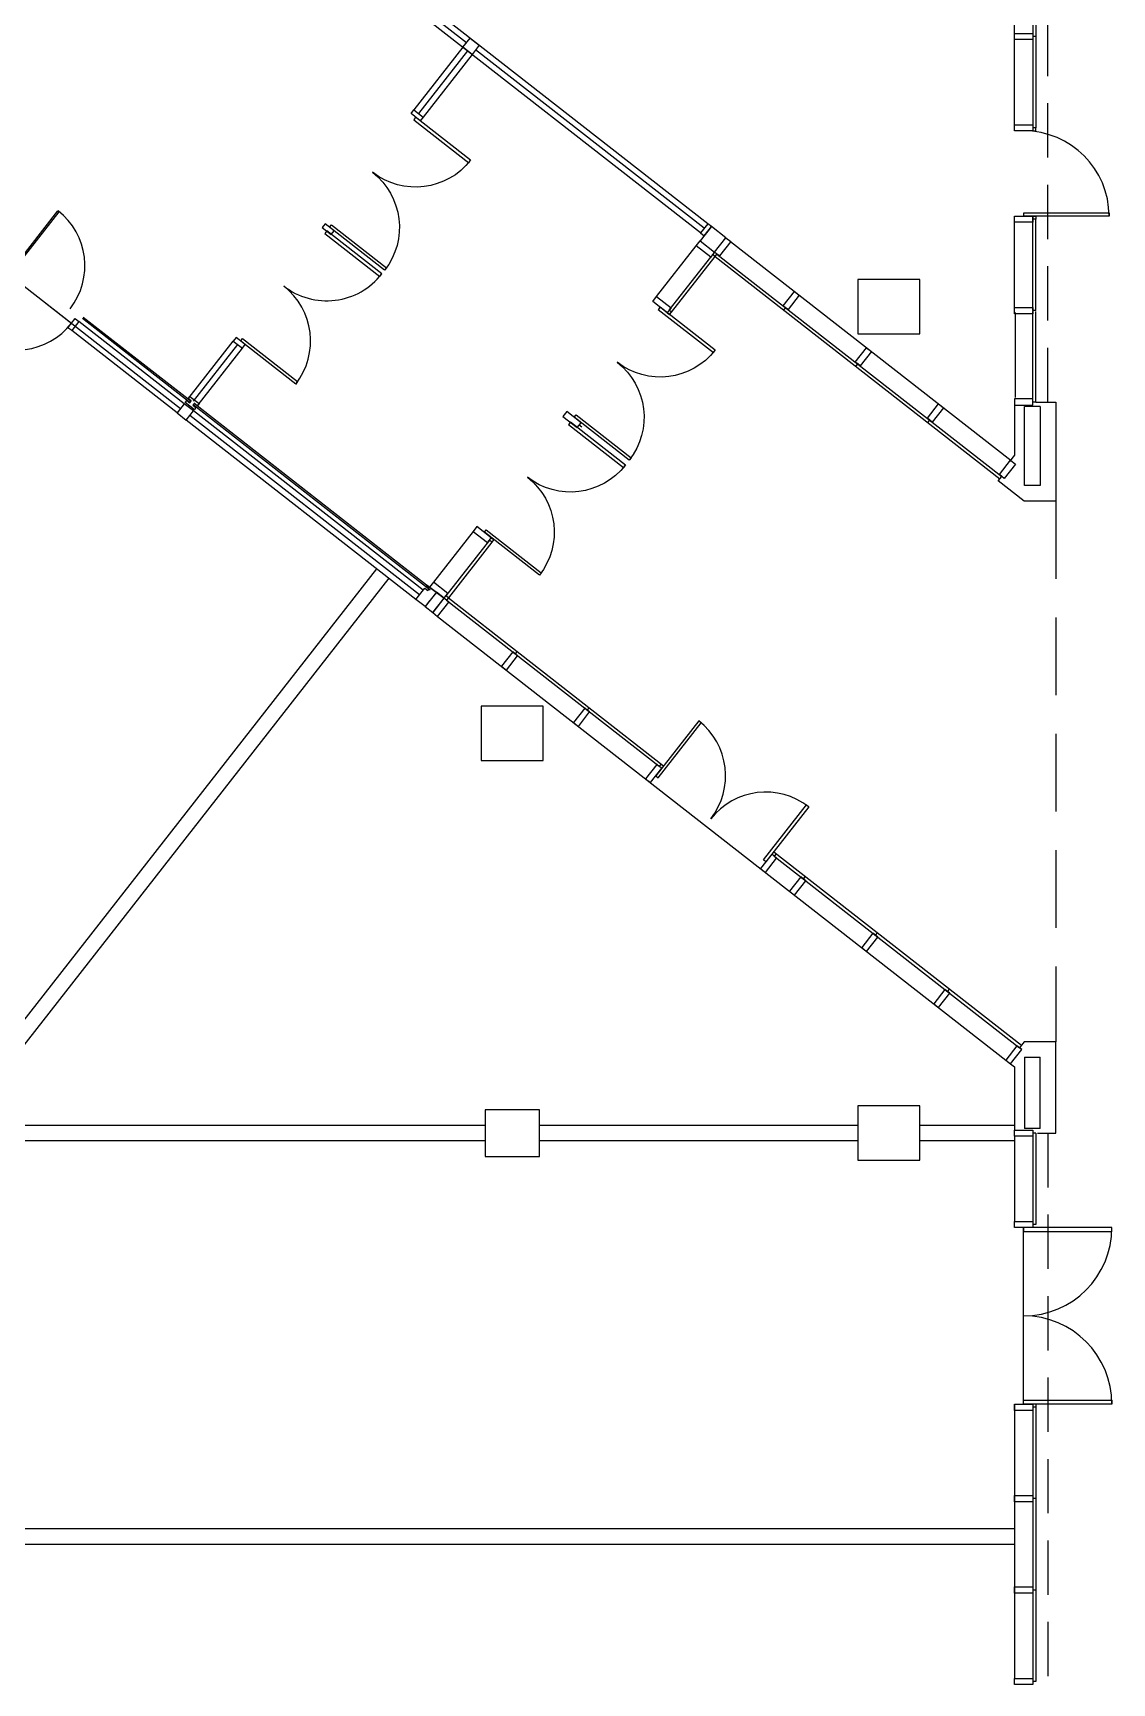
# Model space of a CAD drawing. Header units: millimetres. Extents: x -7616 to 421613, y 91067 to 341353.
# Drawn here: x 390824 to 404722, y 142481 to 163745 of the extents above; entities that cross this region are included whole.
import ezdxf

# ---------------------------------------------------------------- set-up
doc = ezdxf.new("R2010")
doc.units = ezdxf.units.MM
doc.header["$LTSCALE"] = 500
doc.header["$MEASUREMENT"] = 0
doc.linetypes.add('HOON1', pattern=[3, 2, -1])
doc.layers.add('e-plan', color=9, linetype='CONTINUOUS')

# ---------------------------------------------------------------- blocks, each defined once
blk = doc.blocks.new('A$C7F1D75F0')
at = {"layer": 'e-plan'}
for p, q in [((0, 1150), (899, 1150)), ((0, 1150), (0, 1130)), ((0, 1130), (899, 1130)), ((899, 1150), (899, 1130))]:
    blk.add_line(p, q, dxfattribs=at)
blk.add_arc((0, 1150), 900, 270.0001, 0, dxfattribs=at)
blk = doc.blocks.new('1F 기둥 140514')
at = {"layer": 'e-plan', "ltscale": 0.5}
for points in [[(455484, 29800), (456284, 29800), (456284, 30500), (455484, 30500)], [(450634, 24300), (451434, 24300), (451434, 25000), (450634, 25000)], [(450684, 19200), (451384, 19200), (451384, 19800), (450684, 19800)], [(455484, 19150), (456284, 19150), (456284, 19850), (455484, 19850)]]:
    blk.add_lwpolyline(points, close=True, dxfattribs=at)
blk = doc.blocks.new('A$C6B9375F1')
at = {"layer": 'e-plan'}
blk.add_lwpolyline([(-30, 195), (-30, 155), (10, 155), (10, -80), (-70, -80), (-70, 155), (-30, 155)], dxfattribs=at)
blk = doc.blocks.new('A$C5A7C5F53')
at = {"layer": 'e-plan', "ltscale": 0.5}
for p, q in [((-80, 9492), (-80, 10630)), ((-80, 2426), (-80, 8234)), ((-80, 30), (-80, 1168))]:
    blk.add_line(p, q, dxfattribs=at)
at = {"layer": 'e-plan'}
for p, q in [((155, 9452), (155, 10630)), ((195, 9452), (195, 10630)), ((155, 8274), (155, 2386)), ((195, 8274), (195, 2386)), ((155, 30), (155, 1208)), ((195, 30), (195, 1208))]:
    blk.add_line(p, q, dxfattribs=at)
for points in [[(40, 9412), (40, 9372), (1138, 9372), (1138, 9412)], [(40, 1248), (40, 1288), (1138, 1288), (1138, 1248)]]:
    blk.add_lwpolyline(points, close=True, dxfattribs=at)
for centre, start, end in [((40, 9412), 270, 0), ((40, 1248), 360, 90)]:
    blk.add_arc(centre, 1098, start, end, dxfattribs=at)
at = {"layer": 'e-plan', "ltscale": 0.5, "rotation": 270}
for p in [(0, 10600), (0, 9422), (0, 8244), (0, 7067), (0, 5889), (0, 4711), (0, 3533), (0, 2356), (0, 1178), (0, 0)]:
    blk.add_blockref('A$C6B9375F1', p, dxfattribs=at)
blk = doc.blocks.new('A$C20BE1455')
at = {"layer": 'e-plan'}
for points in [[(200, 1800), (200, 1760), (1100, 1760), (1100, 1800)], [(200, 0), (200, 40), (1100, 40), (1100, 0)]]:
    blk.add_lwpolyline(points, close=True, dxfattribs=at)
for centre, start, end in [((200, 1800), 270, 0), ((200, 0), 0, 90)]:
    blk.add_arc(centre, 900, start, end, dxfattribs=at)
blk = doc.blocks.new('A$C66941DA5')
at = {"layer": 'e-plan'}
blk.add_line((-900, 0), (0, 0), dxfattribs=at)
blk.add_lwpolyline([(-900, 0), (-860, 0), (-860, -900), (-900, -900)], close=True, dxfattribs=at)
blk.add_arc((-900, 0), 900, 270, 360, dxfattribs=at)

msp = doc.modelspace()

# ---------------------------------------------------------------- linework, layer by layer
at = {"layer": 'e-plan'}
for p, q in [((399422, 161170), (394985, 164636)), ((395031, 164696), (396407, 163621)), ((399515, 161288), (395077, 164755)), ((396361, 163561), (395730, 162754)), ((399468, 161229), (396525, 163528)), ((396420, 163515), (395789, 162708)), ((396479, 163469), (395848, 162661)), ((398857, 160349), (399368, 161003)), ((399810, 161057), (403424, 158234)), ((399017, 160172), (399553, 160858)), ((399049, 160148), (399609, 160865)), ((399609, 160865), (403278, 157998)), ((399634, 160896), (403303, 158030)), ((390990, 160264), (392725, 158908)), ((403479, 159046), (403479, 160144)), ((403702, 158990), (403702, 160158)), ((403742, 158990), (403742, 160158)), ((392679, 158849), (391322, 159910)), ((392771, 158967), (391414, 160028)), ((391459, 160069), (392848, 158984)), ((391471, 160085), (392860, 159000)), ((392833, 159046), (393403, 159775)), ((392892, 159000), (393462, 159729)), ((392951, 158954), (393521, 159683)), ((395941, 156567), (392887, 158953)), ((395849, 156563), (392890, 158875)), ((395953, 156583), (392900, 158969)), ((403467, 158950), (403467, 158305)), ((403597, 157913), (403597, 158930)), ((403797, 158930), (403597, 158930)), ((403797, 158930), (403797, 157913)), ((395756, 156445), (392797, 158757)), ((395802, 156504), (392844, 158816)), ((403467, 158305), (403404, 158224)), ((403797, 157913), (403597, 157913)), ((396493, 157323), (395982, 156669)), ((396703, 157209), (396142, 156492)), ((396734, 157185), (396174, 156468)), ((395248, 156842), (389613, 149630)), ((395406, 156719), (389771, 149507)), ((396149, 156436), (398890, 154295)), ((396174, 156468), (398946, 154302)), ((396036, 156226), (403354, 150509)), ((400365, 153193), (403555, 150701)), ((400372, 153137), (403531, 150669)), ((403417, 150459), (403467, 150421)), ((403467, 150421), (403467, 149608)), ((403597, 150546), (403597, 149628)), ((403597, 150546), (403797, 150546)), ((403797, 149628), (403797, 150546)), ((396647, 149668), (388868, 149668)), ((401447, 149667), (397347, 149668)), ((403467, 149667), (402247, 149667)), ((403467, 149528), (403467, 148431)), ((403797, 149628), (403597, 149628)), ((403702, 149568), (403702, 148431)), ((403742, 149568), (403742, 148391)), ((396647, 149468), (388868, 149468)), ((401447, 149467), (397347, 149468)), ((403467, 149467), (402247, 149467)), ((403584, 146075), (403584, 148351)), ((403467, 146075), (403467, 142541)), ((403702, 146075), (403702, 142541)), ((403742, 146075), (403742, 142501)), ((403467, 144468), (383047, 144468)), ((403467, 144268), (383047, 144268))]:
    msp.add_line(p, q, dxfattribs=at)
at = {"layer": 'e-plan', "linetype": 'HOON1'}
msp.add_line((403997, 157713), (403997, 150746), dxfattribs=at)
at = {"layer": 'e-plan', "linetype": 'HOON1', "ltscale": 0.7}
msp.add_line((403897, 149568), (403897, 126368), dxfattribs=at)
msp.add_lwpolyline([(403897, 158990), (403897, 178773)], dxfattribs=at)
at = {"layer": 'e-plan'}
for points in [[(396453, 163680), (396571, 163587), (396479, 163469), (396361, 163561)], [(395693, 162706), (395730, 162754), (395848, 162661), (395811, 162614)], [(403742, 162524), (403702, 162524), (403702, 162484), (403742, 162484)], [(394585, 161288), (394548, 161241), (394666, 161148), (394703, 161196)], [(399747, 161106), (399562, 161251), (399417, 161066), (399602, 160921)], [(399422, 161170), (399469, 161133), (399562, 161251), (399515, 161288)], [(403742, 161346), (403702, 161346), (403702, 161386), (403742, 161386)], [(399049, 160148), (399017, 160172), (398993, 160141), (399024, 160116)], [(391367, 160065), (391414, 160028), (391322, 159910), (391274, 159947)], [(393439, 159822), (393403, 159775), (393521, 159683), (393558, 159730)], [(392679, 158849), (392797, 158757), (392890, 158875), (392771, 158967)], [(396734, 157185), (396703, 157209), (396727, 157241), (396759, 157216)], [(395874, 156353), (395973, 156276), (396118, 156461), (396019, 156538)], [(398845, 154172), (398876, 154147), (399430, 154856), (399399, 154881)], [(400263, 153063), (400232, 153088), (400786, 153797), (400817, 153773)], [(403584, 148351), (403584, 148300), (404722, 148300), (404722, 148351)], [(403584, 146075), (403584, 146126), (404722, 146126), (404722, 146075)]]:
    msp.add_lwpolyline(points, close=True, dxfattribs=at)
for points in [[(392902, 158891), (392784, 158983), (392805, 159011), (392845, 158980), (392863, 159003), (392824, 159034), (392845, 159062), (392963, 158969), (392942, 158942), (392903, 158973), (392884, 158949), (392923, 158918), (392902, 158891)], [(403742, 158990), (403997, 158990), (403997, 157713), (403591, 157713), (403258, 157973), (403303, 158030)], [(395932, 156426), (395874, 156353), (395756, 156445), (395870, 156591), (395910, 156560), (395928, 156584), (395889, 156614), (395901, 156630), (396019, 156538), (396002, 156515)], [(403762, 149568), (403997, 149568), (403997, 150746), (403591, 150746), (403555, 150701)]]:
    msp.add_lwpolyline(points, dxfattribs=at)
for centre, radius, start, end in [((398845, 154172), 900, 321.9982, 51.9982), ((400263, 153063), 900, 51.9982, 141.9982), ((403584, 148351), 1138, 270, 360), ((403584, 146075), 1138, 0, 90)]:
    msp.add_arc(centre, radius, start, end, dxfattribs=at)

# ---------------------------------------------------------------- block references
for name, p in [('1F 기둥 140514', (-54037, 130068)), ('A$C5A7C5F53', (403547, 160138))]:
    msp.add_blockref(name, p, dxfattribs=at)
at = {"layer": 'e-plan', "xscale": -1}
for name, p, rotation in [('A$C20BE1455', (395594, 162783), 141.9982646866649), ('A$C20BE1455', (398745, 160335), 141.9982646866649), ('A$C6B9375F1', (397756, 158810), 231.9989687187481), ('A$C6B9375F1', (403547, 159020), 270), ('A$C20BE1455', (397588, 158853), 141.9982646866649), ('A$C6B9375F1', (396599, 157329), 231.9989687187481), ('A$C6B9375F1', (396039, 156611), 231.9989687187481), ('A$C6B9375F1', (396030, 156333), 321.9989678199324), ('A$C6B9375F1', (396915, 155641), 321.9989678199324), ('A$C6B9375F1', (397843, 154916), 321.9989678199324), ('A$C6B9375F1', (398771, 154191), 321.9989678199324), ('A$C6B9375F1', (400252, 153034), 321.9989678199324), ('A$C6B9375F1', (400627, 152741), 321.9989678199324), ('A$C6B9375F1', (401555, 152016), 321.9989678199324), ('A$C6B9375F1', (402483, 151291), 321.9989678199324), ('A$C6B9375F1', (403411, 150565), 321.9989678199324)]:
    msp.add_blockref(name, p, dxfattribs=dict(at, rotation=rotation))
at = {"layer": 'e-plan'}
for name, p, rotation in [('A$C7F1D75F0', (391498, 160038), 51.99997534538817), ('A$C20BE1455', (393341, 159899), 322.0015456949234), ('A$C6B9375F1', (399437, 160961), 231.9999980154049), ('A$C6B9375F1', (399706, 161037), 141.9999980154048), ('A$C66941DA5', (391321, 160006), 321.9963870435203), ('A$C6B9375F1', (398877, 160244), 231.9999980154049), ('A$C6B9375F1', (400590, 160346), 142.0008427779894), ('A$C6B9375F1', (401519, 159621), 142.0008427779894), ('A$C6B9375F1', (402447, 158896), 142.0008427779894), ('A$C6B9375F1', (403375, 158170), 142.0008427779894), ('A$C6B9375F1', (403547, 149538), 270), ('A$C6B9375F1', (403547, 148361), 270), ('A$C6B9375F1', (403547, 146005), 270), ('A$C6B9375F1', (403547, 144827), 270), ('A$C6B9375F1', (403547, 143649), 270), ('A$C6B9375F1', (403547, 142471), 270)]:
    msp.add_blockref(name, p, dxfattribs=dict(at, rotation=rotation))

doc.saveas('drawing.dxf')
